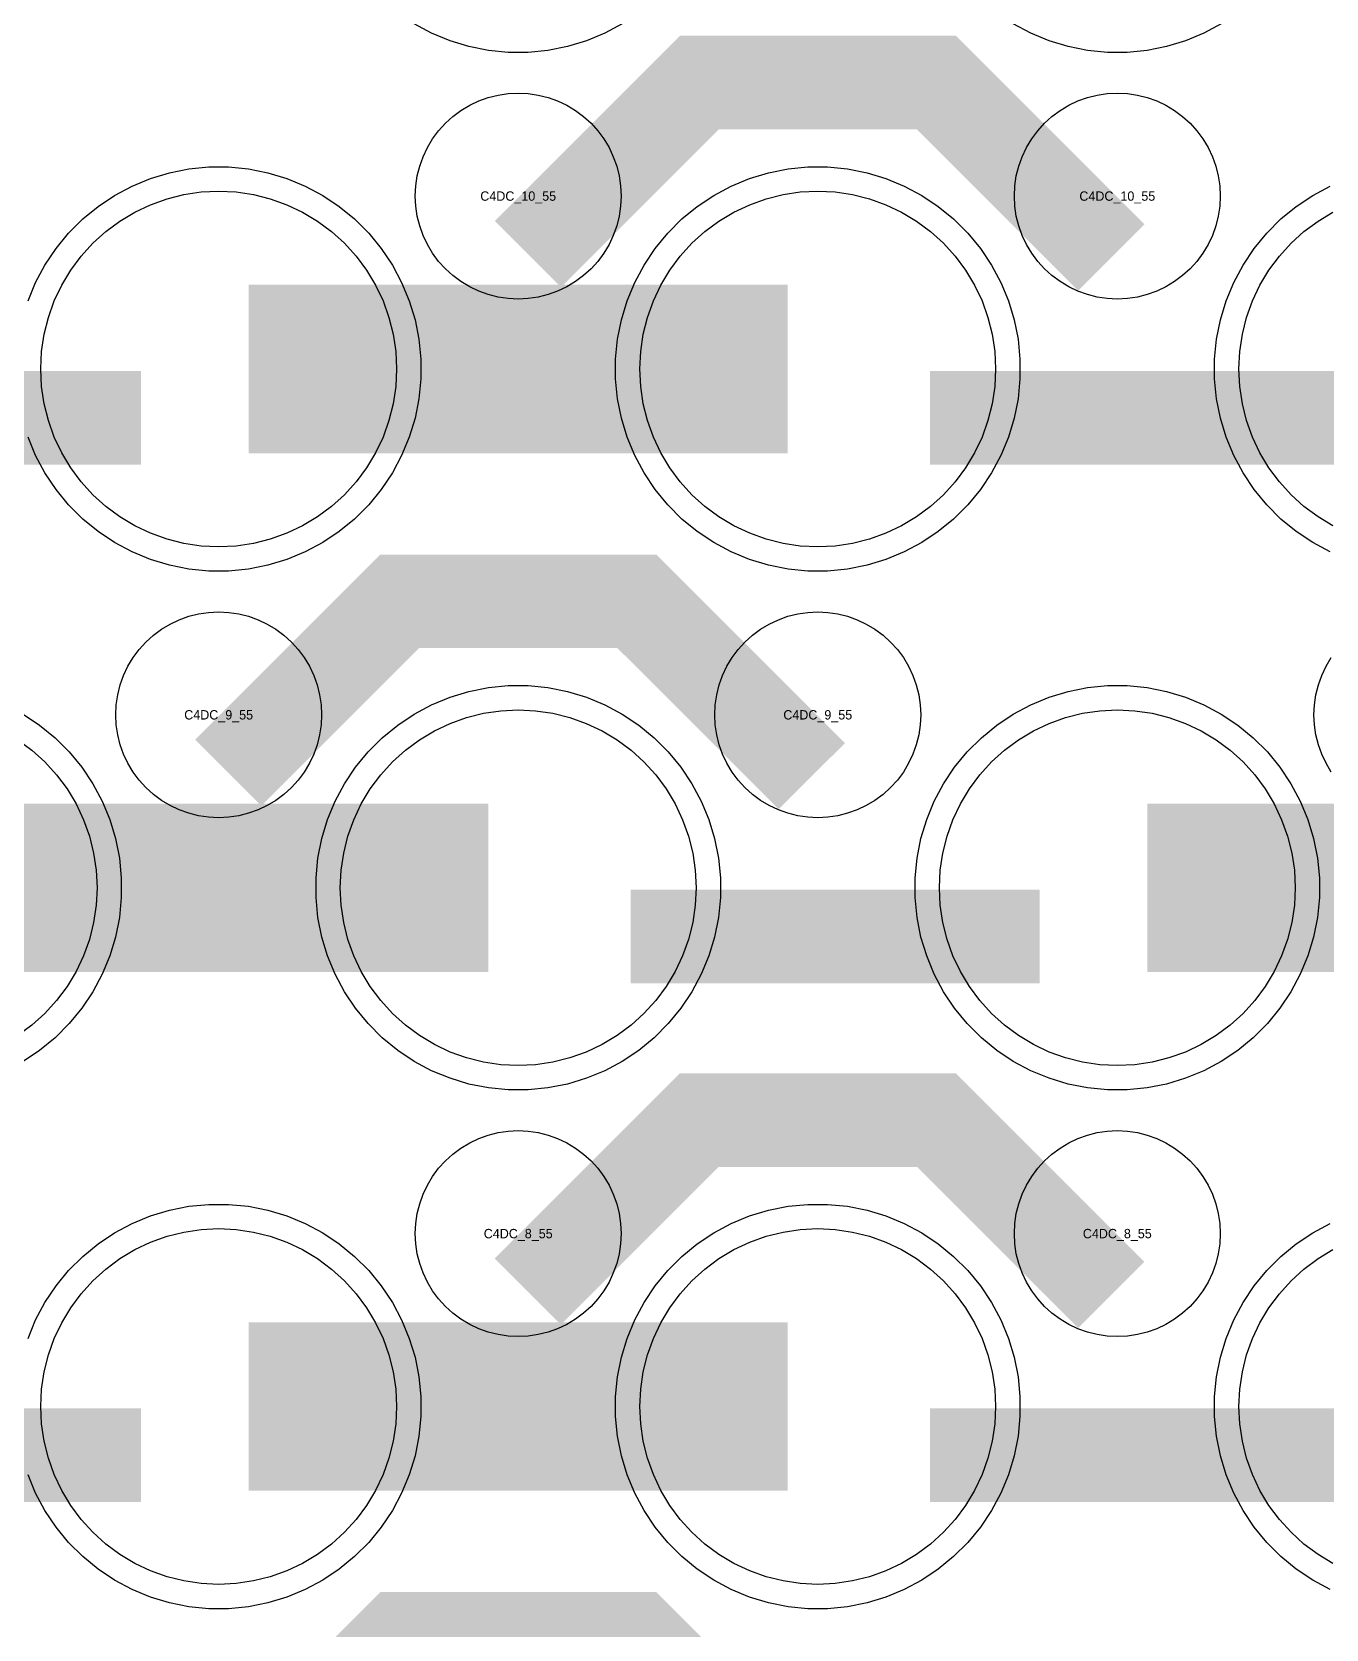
# Model space of a CAD drawing. Extents: x -11880 to 11880, y -14992 to 14992.
# Drawn here: x 5550.1 to 5895.8, y -13790.5 to -13363.9 of the extents above; entities that cross this region are included whole.
import ezdxf
from ezdxf.enums import TextEntityAlignment as Align

# ---------------------------------------------------------------- set-up
doc = ezdxf.new("R2010")
doc.units = 0
doc.header["$MEASUREMENT"] = 0
for name, color, linetype in [('GDS_775_DT_237', 138, 'CONTINUOUS'), ('RDL1_FS', 34, 'CONTINUOUS'), ('RDL_BS', 160, 'CONTINUOUS')]:
    doc.layers.add(name, color=color, linetype=linetype)

msp = doc.modelspace()

# ---------------------------------------------------------------- linework, layer by layer
at = {"layer": 'RDL1_FS'}
for points in [[(5600, -13501.434), (5595.343, -13501.205), (5590.732, -13500.521), (5586.209, -13499.389), (5581.819, -13497.817), (5577.605, -13495.825), (5573.605, -13493.427), (5569.86, -13490.649), (5566.406, -13487.519), (5563.276, -13484.065), (5560.498, -13480.32), (5558.1, -13476.32), (5556.108, -13472.106), (5554.536, -13467.716), (5553.404, -13463.193), (5552.72, -13458.582), (5552.491, -13453.925), (5552.72, -13449.268), (5553.404, -13444.657), (5554.536, -13440.134), (5556.108, -13435.744), (5558.1, -13431.53), (5560.498, -13427.53), (5563.276, -13423.785), (5566.406, -13420.331), (5569.86, -13417.201), (5573.605, -13414.423), (5577.605, -13412.025), (5581.819, -13410.033), (5586.209, -13408.461), (5590.732, -13407.329), (5595.343, -13406.645), (5600, -13406.416), (5604.657, -13406.645), (5609.268, -13407.329), (5613.791, -13408.461), (5618.181, -13410.033), (5622.395, -13412.025), (5626.395, -13414.423), (5630.14, -13417.201), (5633.594, -13420.331), (5636.724, -13423.785), (5639.502, -13427.53), (5641.9, -13431.53), (5643.892, -13435.744), (5645.464, -13440.134), (5646.596, -13444.657), (5647.28, -13449.268), (5647.509, -13453.925), (5647.28, -13458.582), (5646.596, -13463.193), (5645.464, -13467.716), (5643.892, -13472.106), (5641.9, -13476.32), (5639.502, -13480.32), (5636.724, -13484.065), (5633.594, -13487.519), (5630.14, -13490.649), (5626.395, -13493.427), (5622.395, -13495.825), (5618.181, -13497.817), (5613.791, -13499.389), (5609.268, -13500.521), (5604.657, -13501.205)], [(5760, -13501.434), (5755.343, -13501.205), (5750.732, -13500.521), (5746.209, -13499.389), (5741.819, -13497.817), (5737.605, -13495.825), (5733.605, -13493.427), (5729.86, -13490.649), (5726.406, -13487.519), (5723.276, -13484.065), (5720.498, -13480.32), (5718.1, -13476.32), (5716.108, -13472.106), (5714.536, -13467.716), (5713.404, -13463.193), (5712.72, -13458.582), (5712.491, -13453.925), (5712.72, -13449.268), (5713.404, -13444.657), (5714.536, -13440.134), (5716.108, -13435.744), (5718.1, -13431.53), (5720.498, -13427.53), (5723.276, -13423.785), (5726.406, -13420.331), (5729.86, -13417.201), (5733.605, -13414.423), (5737.605, -13412.025), (5741.819, -13410.033), (5746.209, -13408.461), (5750.732, -13407.329), (5755.343, -13406.645), (5760, -13406.416), (5764.657, -13406.645), (5769.268, -13407.329), (5773.791, -13408.461), (5778.181, -13410.033), (5782.395, -13412.025), (5786.395, -13414.423), (5790.14, -13417.201), (5793.594, -13420.331), (5796.724, -13423.785), (5799.502, -13427.53), (5801.9, -13431.53), (5803.892, -13435.744), (5805.464, -13440.134), (5806.596, -13444.657), (5807.28, -13449.268), (5807.509, -13453.925), (5807.28, -13458.582), (5806.596, -13463.193), (5805.464, -13467.716), (5803.892, -13472.106), (5801.9, -13476.32), (5799.502, -13480.32), (5796.724, -13484.065), (5793.594, -13487.519), (5790.14, -13490.649), (5786.395, -13493.427), (5782.395, -13495.825), (5778.181, -13497.817), (5773.791, -13499.389), (5769.268, -13500.521), (5764.657, -13501.205)]]:
    msp.add_lwpolyline(points, close=True, dxfattribs=at)
msp.add_lwpolyline([(5897.605, -13495.825), (5893.605, -13493.427), (5889.86, -13490.649), (5886.406, -13487.519), (5883.276, -13484.065), (5880.498, -13480.32), (5878.1, -13476.32), (5876.108, -13472.106), (5874.536, -13467.716), (5873.404, -13463.193), (5872.72, -13458.582), (5872.491, -13453.925), (5872.72, -13449.268), (5873.404, -13444.657), (5874.536, -13440.134), (5876.108, -13435.744), (5878.1, -13431.53), (5880.498, -13427.53), (5883.276, -13423.785), (5886.406, -13420.331), (5889.86, -13417.201), (5893.605, -13414.423), (5897.605, -13412.025)], dxfattribs=at)
for points in [[(5608.002, -13453.925, 45, 45, 0), (5680.002, -13453.925, 45, 45, 0)], [(5680.002, -13453.925, 45, 45, 0), (5752.002, -13453.925, 45, 45, 0)]]:
    msp.add_lwpolyline(points, format="xyseb", dxfattribs=at)
at = {"layer": 'RDL1_FS', "color": 241, "true_color": 0xf7abae}
for points in [[(5680, -13639.994), (5675.343, -13639.765), (5670.732, -13639.081), (5666.209, -13637.949), (5661.819, -13636.377), (5657.605, -13634.385), (5653.605, -13631.987), (5649.86, -13629.209), (5646.406, -13626.079), (5643.276, -13622.625), (5640.498, -13618.88), (5638.1, -13614.88), (5636.108, -13610.666), (5634.536, -13606.276), (5633.404, -13601.753), (5632.72, -13597.142), (5632.491, -13592.485), (5632.72, -13587.828), (5633.404, -13583.217), (5634.536, -13578.694), (5636.108, -13574.304), (5638.1, -13570.09), (5640.498, -13566.09), (5643.276, -13562.345), (5646.406, -13558.891), (5649.86, -13555.761), (5653.605, -13552.983), (5657.605, -13550.585), (5661.819, -13548.593), (5666.209, -13547.021), (5670.732, -13545.889), (5675.343, -13545.205), (5680, -13544.976), (5684.657, -13545.205), (5689.268, -13545.889), (5693.791, -13547.021), (5698.181, -13548.593), (5702.395, -13550.585), (5706.395, -13552.983), (5710.14, -13555.761), (5713.594, -13558.891), (5716.724, -13562.345), (5719.502, -13566.09), (5721.9, -13570.09), (5723.892, -13574.304), (5725.464, -13578.694), (5726.596, -13583.217), (5727.28, -13587.828), (5727.509, -13592.485), (5727.28, -13597.142), (5726.596, -13601.753), (5725.464, -13606.276), (5723.892, -13610.666), (5721.9, -13614.88), (5719.502, -13618.88), (5716.724, -13622.625), (5713.594, -13626.079), (5710.14, -13629.209), (5706.395, -13631.987), (5702.395, -13634.385), (5698.181, -13636.377), (5693.791, -13637.949), (5689.268, -13639.081), (5684.657, -13639.765)], [(5840, -13639.994), (5835.343, -13639.765), (5830.732, -13639.081), (5826.209, -13637.949), (5821.819, -13636.377), (5817.605, -13634.385), (5813.605, -13631.987), (5809.86, -13629.209), (5806.406, -13626.079), (5803.276, -13622.625), (5800.498, -13618.88), (5798.1, -13614.88), (5796.108, -13610.666), (5794.536, -13606.276), (5793.404, -13601.753), (5792.72, -13597.142), (5792.491, -13592.485), (5792.72, -13587.828), (5793.404, -13583.217), (5794.536, -13578.694), (5796.108, -13574.304), (5798.1, -13570.09), (5800.498, -13566.09), (5803.276, -13562.345), (5806.406, -13558.891), (5809.86, -13555.761), (5813.605, -13552.983), (5817.605, -13550.585), (5821.819, -13548.593), (5826.209, -13547.021), (5830.732, -13545.889), (5835.343, -13545.205), (5840, -13544.976), (5844.657, -13545.205), (5849.268, -13545.889), (5853.791, -13547.021), (5858.181, -13548.593), (5862.395, -13550.585), (5866.395, -13552.983), (5870.14, -13555.761), (5873.594, -13558.891), (5876.724, -13562.345), (5879.502, -13566.09), (5881.9, -13570.09), (5883.892, -13574.304), (5885.464, -13578.694), (5886.596, -13583.217), (5887.28, -13587.828), (5887.509, -13592.485), (5887.28, -13597.142), (5886.596, -13601.753), (5885.464, -13606.276), (5883.892, -13610.666), (5881.9, -13614.88), (5879.502, -13618.88), (5876.724, -13622.625), (5873.594, -13626.079), (5870.14, -13629.209), (5866.395, -13631.987), (5862.395, -13634.385), (5858.181, -13636.377), (5853.791, -13637.949), (5849.268, -13639.081), (5844.657, -13639.765)], [(5600, -13778.559), (5595.343, -13778.33), (5590.732, -13777.646), (5586.209, -13776.514), (5581.819, -13774.942), (5577.605, -13772.95), (5573.605, -13770.552), (5569.86, -13767.774), (5566.406, -13764.644), (5563.276, -13761.19), (5560.498, -13757.445), (5558.1, -13753.445), (5556.108, -13749.231), (5554.536, -13744.841), (5553.404, -13740.318), (5552.72, -13735.707), (5552.491, -13731.05), (5552.72, -13726.393), (5553.404, -13721.782), (5554.536, -13717.259), (5556.108, -13712.869), (5558.1, -13708.655), (5560.498, -13704.655), (5563.276, -13700.91), (5566.406, -13697.456), (5569.86, -13694.326), (5573.605, -13691.548), (5577.605, -13689.15), (5581.819, -13687.158), (5586.209, -13685.586), (5590.732, -13684.454), (5595.343, -13683.77), (5600, -13683.541), (5604.657, -13683.77), (5609.268, -13684.454), (5613.791, -13685.586), (5618.181, -13687.158), (5622.395, -13689.15), (5626.395, -13691.548), (5630.14, -13694.326), (5633.594, -13697.456), (5636.724, -13700.91), (5639.502, -13704.655), (5641.9, -13708.655), (5643.892, -13712.869), (5645.464, -13717.259), (5646.596, -13721.782), (5647.28, -13726.393), (5647.509, -13731.05), (5647.28, -13735.707), (5646.596, -13740.318), (5645.464, -13744.841), (5643.892, -13749.231), (5641.9, -13753.445), (5639.502, -13757.445), (5636.724, -13761.19), (5633.594, -13764.644), (5630.14, -13767.774), (5626.395, -13770.552), (5622.395, -13772.95), (5618.181, -13774.942), (5613.791, -13776.514), (5609.268, -13777.646), (5604.657, -13778.33)], [(5760, -13778.559), (5755.343, -13778.33), (5750.732, -13777.646), (5746.209, -13776.514), (5741.819, -13774.942), (5737.605, -13772.95), (5733.605, -13770.552), (5729.86, -13767.774), (5726.406, -13764.644), (5723.276, -13761.19), (5720.498, -13757.445), (5718.1, -13753.445), (5716.108, -13749.231), (5714.536, -13744.841), (5713.404, -13740.318), (5712.72, -13735.707), (5712.491, -13731.05), (5712.72, -13726.393), (5713.404, -13721.782), (5714.536, -13717.259), (5716.108, -13712.869), (5718.1, -13708.655), (5720.498, -13704.655), (5723.276, -13700.91), (5726.406, -13697.456), (5729.86, -13694.326), (5733.605, -13691.548), (5737.605, -13689.15), (5741.819, -13687.158), (5746.209, -13685.586), (5750.732, -13684.454), (5755.343, -13683.77), (5760, -13683.541), (5764.657, -13683.77), (5769.268, -13684.454), (5773.791, -13685.586), (5778.181, -13687.158), (5782.395, -13689.15), (5786.395, -13691.548), (5790.14, -13694.326), (5793.594, -13697.456), (5796.724, -13700.91), (5799.502, -13704.655), (5801.9, -13708.655), (5803.892, -13712.869), (5805.464, -13717.259), (5806.596, -13721.782), (5807.28, -13726.393), (5807.509, -13731.05), (5807.28, -13735.707), (5806.596, -13740.318), (5805.464, -13744.841), (5803.892, -13749.231), (5801.9, -13753.445), (5799.502, -13757.445), (5796.724, -13761.19), (5793.594, -13764.644), (5790.14, -13767.774), (5786.395, -13770.552), (5782.395, -13772.95), (5778.181, -13774.942), (5773.791, -13776.514), (5769.268, -13777.646), (5764.657, -13778.33)]]:
    msp.add_lwpolyline(points, close=True, dxfattribs=at)
for points in [[(5546.395, -13552.983), (5550.14, -13555.761), (5553.594, -13558.891), (5556.724, -13562.345), (5559.502, -13566.09), (5561.9, -13570.09), (5563.892, -13574.304), (5565.464, -13578.694), (5566.596, -13583.217), (5567.28, -13587.828), (5567.509, -13592.485), (5567.28, -13597.142), (5566.596, -13601.753), (5565.464, -13606.276), (5563.892, -13610.666), (5561.9, -13614.88), (5559.502, -13618.88), (5556.724, -13622.625), (5553.594, -13626.079), (5550.14, -13629.209), (5546.395, -13631.987)], [(5897.605, -13772.95), (5893.605, -13770.552), (5889.86, -13767.774), (5886.406, -13764.644), (5883.276, -13761.19), (5880.498, -13757.445), (5878.1, -13753.445), (5876.108, -13749.231), (5874.536, -13744.841), (5873.404, -13740.318), (5872.72, -13735.707), (5872.491, -13731.05), (5872.72, -13726.393), (5873.404, -13721.782), (5874.536, -13717.259), (5876.108, -13712.869), (5878.1, -13708.655), (5880.498, -13704.655), (5883.276, -13700.91), (5886.406, -13697.456), (5889.86, -13694.326), (5893.605, -13691.548), (5897.605, -13689.15)]]:
    msp.add_lwpolyline(points, dxfattribs=at)
for points in [[(5528.002, -13592.485, 45, 45, 0), (5600.002, -13592.485, 45, 45, 0)], [(5600.002, -13592.485, 45, 45, 0), (5672.002, -13592.485, 45, 45, 0)], [(5848.002, -13592.485, 45, 45, 0), (5920.002, -13592.485, 45, 45, 0)], [(5608.002, -13731.05, 45, 45, 0), (5680.002, -13731.05, 45, 45, 0)], [(5680.002, -13731.05, 45, 45, 0), (5752.002, -13731.05, 45, 45, 0)]]:
    msp.add_lwpolyline(points, format="xyseb", dxfattribs=at)
at = {"layer": 'RDL_BS'}
for points in [[(5707.777, -13361.743), (5703.115, -13364.235), (5698.205, -13366.266), (5693.165, -13367.797), (5687.938, -13368.843), (5682.644, -13369.36), (5677.356, -13369.36), (5672.062, -13368.843), (5666.835, -13367.797), (5661.795, -13366.266), (5656.885, -13364.235), (5652.223, -13361.743)], [(5867.777, -13361.743), (5863.115, -13364.235), (5858.205, -13366.266), (5853.165, -13367.797), (5847.938, -13368.843), (5842.644, -13369.36), (5837.356, -13369.36), (5832.062, -13368.843), (5826.835, -13367.797), (5821.795, -13366.266), (5816.885, -13364.235), (5812.223, -13361.743)], [(5549.094, -13435.72), (5551.125, -13430.81), (5553.617, -13426.148), (5556.564, -13421.734), (5559.926, -13417.633), (5563.708, -13413.851), (5567.809, -13410.489), (5572.223, -13407.542), (5576.885, -13405.05), (5581.795, -13403.019), (5586.835, -13401.488), (5592.062, -13400.442), (5597.356, -13399.925), (5602.644, -13399.925), (5607.938, -13400.442), (5613.165, -13401.488), (5618.205, -13403.019), (5623.115, -13405.05), (5627.777, -13407.542), (5632.191, -13410.489), (5636.292, -13413.851), (5640.074, -13417.633), (5643.436, -13421.734), (5646.383, -13426.148), (5648.875, -13430.81), (5650.906, -13435.72), (5652.437, -13440.76), (5653.483, -13445.987), (5654, -13451.281), (5654, -13456.569), (5653.483, -13461.863), (5652.437, -13467.09), (5650.906, -13472.13), (5648.875, -13477.04), (5646.383, -13481.702), (5643.436, -13486.116), (5640.074, -13490.217), (5636.292, -13493.999), (5632.191, -13497.361), (5627.777, -13500.308), (5623.115, -13502.8), (5618.205, -13504.831), (5613.165, -13506.362), (5607.938, -13507.408), (5602.644, -13507.925), (5597.356, -13507.925), (5592.062, -13507.408), (5586.835, -13506.362), (5581.795, -13504.831), (5576.885, -13502.8), (5572.223, -13500.308), (5567.809, -13497.361), (5563.708, -13493.999), (5559.926, -13490.217), (5556.564, -13486.116), (5553.617, -13481.702), (5551.125, -13477.04), (5549.094, -13472.13)], [(5896.885, -13502.8), (5892.223, -13500.308), (5887.809, -13497.361), (5883.708, -13493.999), (5879.926, -13490.217), (5876.564, -13486.116), (5873.617, -13481.702), (5871.125, -13477.04), (5869.094, -13472.13), (5867.563, -13467.09), (5866.517, -13461.863), (5866, -13456.569), (5866, -13451.281), (5866.517, -13445.987), (5867.563, -13440.76), (5869.094, -13435.72), (5871.125, -13430.81), (5873.617, -13426.148), (5876.564, -13421.734), (5879.926, -13417.633), (5883.708, -13413.851), (5887.809, -13410.489), (5892.223, -13407.542), (5896.885, -13405.05)], [(5897.143, -13561.577), (5895.75, -13559.253), (5894.598, -13556.816), (5893.691, -13554.281), (5893.034, -13551.662), (5892.638, -13548.99), (5892.506, -13546.297), (5892.638, -13543.604), (5893.034, -13540.932), (5893.691, -13538.313), (5894.598, -13535.778), (5895.75, -13533.341), (5897.143, -13531.017)]]:
    msp.add_lwpolyline(points, dxfattribs=at)
for points in [[(5682.562, -13423.239, 25, 25, 0), (5728.377, -13377.424, 25, 25, 0), (5761.93, -13377.424, 25, 25, 0)], [(5838.401, -13424.138, 25, 25, 0), (5791.687, -13377.424, 25, 25, 0), (5761.929, -13377.424, 25, 25, 0)], [(5470.016, -13466.938, 25, 25, 0), (5579.281, -13466.938, 25, 25, 0)], [(5790.016, -13466.938, 25, 25, 0), (5899.281, -13466.938, 25, 25, 0)], [(5602.562, -13561.799, 25, 25, 0), (5648.377, -13515.984, 25, 25, 0), (5681.93, -13515.984, 25, 25, 0)], [(5758.401, -13562.698, 25, 25, 0), (5711.687, -13515.984, 25, 25, 0), (5681.929, -13515.984, 25, 25, 0)], [(5682.562, -13700.364, 25, 25, 0), (5728.377, -13654.549, 25, 25, 0), (5761.93, -13654.549, 25, 25, 0)], [(5838.401, -13701.263, 25, 25, 0), (5791.687, -13654.549, 25, 25, 0), (5761.929, -13654.549, 25, 25, 0)], [(5602.562, -13838.929, 25, 25, 0), (5648.377, -13793.114, 25, 25, 0), (5681.93, -13793.114, 25, 25, 0)], [(5758.401, -13839.828, 25, 25, 0), (5711.687, -13793.114, 25, 25, 0), (5681.929, -13793.114, 25, 25, 0)]]:
    msp.add_lwpolyline(points, format="xyseb", dxfattribs=at)
for points in [[(5680, -13435.231), (5677.307, -13435.099), (5674.635, -13434.703), (5672.016, -13434.046), (5669.481, -13433.139), (5667.044, -13431.987), (5664.72, -13430.594), (5662.557, -13428.991), (5660.558, -13427.179), (5658.746, -13425.18), (5657.143, -13423.017), (5655.75, -13420.693), (5654.598, -13418.256), (5653.691, -13415.721), (5653.034, -13413.102), (5652.638, -13410.43), (5652.506, -13407.737), (5652.638, -13405.044), (5653.034, -13402.372), (5653.691, -13399.753), (5654.598, -13397.218), (5655.75, -13394.781), (5657.143, -13392.457), (5658.746, -13390.294), (5660.558, -13388.295), (5662.557, -13386.483), (5664.72, -13384.88), (5667.044, -13383.487), (5669.481, -13382.335), (5672.016, -13381.428), (5674.635, -13380.771), (5677.307, -13380.375), (5680, -13380.243), (5682.693, -13380.375), (5685.365, -13380.771), (5687.984, -13381.428), (5690.519, -13382.335), (5692.956, -13383.487), (5695.28, -13384.88), (5697.443, -13386.483), (5699.442, -13388.295), (5701.254, -13390.294), (5702.857, -13392.457), (5704.25, -13394.781), (5705.402, -13397.218), (5706.309, -13399.753), (5706.966, -13402.372), (5707.362, -13405.044), (5707.494, -13407.737), (5707.362, -13410.43), (5706.966, -13413.102), (5706.309, -13415.721), (5705.402, -13418.256), (5704.25, -13420.693), (5702.857, -13423.017), (5701.254, -13425.18), (5699.442, -13427.179), (5697.443, -13428.991), (5695.28, -13430.594), (5692.956, -13431.987), (5690.519, -13433.139), (5687.984, -13434.046), (5685.365, -13434.703), (5682.693, -13435.099)], [(5840, -13435.231), (5837.307, -13435.099), (5834.635, -13434.703), (5832.016, -13434.046), (5829.481, -13433.139), (5827.044, -13431.987), (5824.72, -13430.594), (5822.557, -13428.991), (5820.558, -13427.179), (5818.746, -13425.18), (5817.143, -13423.017), (5815.75, -13420.693), (5814.598, -13418.256), (5813.691, -13415.721), (5813.034, -13413.102), (5812.638, -13410.43), (5812.506, -13407.737), (5812.638, -13405.044), (5813.034, -13402.372), (5813.691, -13399.753), (5814.598, -13397.218), (5815.75, -13394.781), (5817.143, -13392.457), (5818.746, -13390.294), (5820.558, -13388.295), (5822.557, -13386.483), (5824.72, -13384.88), (5827.044, -13383.487), (5829.481, -13382.335), (5832.016, -13381.428), (5834.635, -13380.771), (5837.307, -13380.375), (5840, -13380.243), (5842.693, -13380.375), (5845.365, -13380.771), (5847.984, -13381.428), (5850.519, -13382.335), (5852.956, -13383.487), (5855.28, -13384.88), (5857.443, -13386.483), (5859.442, -13388.295), (5861.254, -13390.294), (5862.857, -13392.457), (5864.25, -13394.781), (5865.402, -13397.218), (5866.309, -13399.753), (5866.966, -13402.372), (5867.362, -13405.044), (5867.494, -13407.737), (5867.362, -13410.43), (5866.966, -13413.102), (5866.309, -13415.721), (5865.402, -13418.256), (5864.25, -13420.693), (5862.857, -13423.017), (5861.254, -13425.18), (5859.442, -13427.179), (5857.443, -13428.991), (5855.28, -13430.594), (5852.956, -13431.987), (5850.519, -13433.139), (5847.984, -13434.046), (5845.365, -13434.703), (5842.693, -13435.099)], [(5757.356, -13507.925), (5752.062, -13507.408), (5746.835, -13506.362), (5741.795, -13504.831), (5736.885, -13502.8), (5732.223, -13500.308), (5727.809, -13497.361), (5723.708, -13493.999), (5719.926, -13490.217), (5716.564, -13486.116), (5713.617, -13481.702), (5711.125, -13477.04), (5709.094, -13472.13), (5707.563, -13467.09), (5706.517, -13461.863), (5706, -13456.569), (5706, -13451.281), (5706.517, -13445.987), (5707.563, -13440.76), (5709.094, -13435.72), (5711.125, -13430.81), (5713.617, -13426.148), (5716.564, -13421.734), (5719.926, -13417.633), (5723.708, -13413.851), (5727.809, -13410.489), (5732.223, -13407.542), (5736.885, -13405.05), (5741.795, -13403.019), (5746.835, -13401.488), (5752.062, -13400.442), (5757.356, -13399.925), (5762.644, -13399.925), (5767.938, -13400.442), (5773.165, -13401.488), (5778.205, -13403.019), (5783.115, -13405.05), (5787.777, -13407.542), (5792.191, -13410.489), (5796.292, -13413.851), (5800.074, -13417.633), (5803.436, -13421.734), (5806.383, -13426.148), (5808.875, -13430.81), (5810.906, -13435.72), (5812.437, -13440.76), (5813.483, -13445.987), (5814, -13451.281), (5814, -13456.569), (5813.483, -13461.863), (5812.437, -13467.09), (5810.906, -13472.13), (5808.875, -13477.04), (5806.383, -13481.702), (5803.436, -13486.116), (5800.074, -13490.217), (5796.292, -13493.999), (5792.191, -13497.361), (5787.777, -13500.308), (5783.115, -13502.8), (5778.205, -13504.831), (5773.165, -13506.362), (5767.938, -13507.408), (5762.644, -13507.925)], [(5600, -13573.791), (5597.307, -13573.659), (5594.635, -13573.263), (5592.016, -13572.606), (5589.481, -13571.699), (5587.044, -13570.547), (5584.72, -13569.154), (5582.557, -13567.551), (5580.558, -13565.739), (5578.746, -13563.74), (5577.143, -13561.577), (5575.75, -13559.253), (5574.598, -13556.816), (5573.691, -13554.281), (5573.034, -13551.662), (5572.638, -13548.99), (5572.506, -13546.297), (5572.638, -13543.604), (5573.034, -13540.932), (5573.691, -13538.313), (5574.598, -13535.778), (5575.75, -13533.341), (5577.143, -13531.017), (5578.746, -13528.854), (5580.558, -13526.855), (5582.557, -13525.043), (5584.72, -13523.44), (5587.044, -13522.047), (5589.481, -13520.895), (5592.016, -13519.988), (5594.635, -13519.331), (5597.307, -13518.935), (5600, -13518.803), (5602.693, -13518.935), (5605.365, -13519.331), (5607.984, -13519.988), (5610.519, -13520.895), (5612.956, -13522.047), (5615.28, -13523.44), (5617.443, -13525.043), (5619.442, -13526.855), (5621.254, -13528.854), (5622.857, -13531.017), (5624.25, -13533.341), (5625.402, -13535.778), (5626.309, -13538.313), (5626.966, -13540.932), (5627.362, -13543.604), (5627.494, -13546.297), (5627.362, -13548.99), (5626.966, -13551.662), (5626.309, -13554.281), (5625.402, -13556.816), (5624.25, -13559.253), (5622.857, -13561.577), (5621.254, -13563.74), (5619.442, -13565.739), (5617.443, -13567.551), (5615.28, -13569.154), (5612.956, -13570.547), (5610.519, -13571.699), (5607.984, -13572.606), (5605.365, -13573.263), (5602.693, -13573.659)], [(5760, -13573.791), (5757.307, -13573.659), (5754.635, -13573.263), (5752.016, -13572.606), (5749.481, -13571.699), (5747.044, -13570.547), (5744.72, -13569.154), (5742.557, -13567.551), (5740.558, -13565.739), (5738.746, -13563.74), (5737.143, -13561.577), (5735.75, -13559.253), (5734.598, -13556.816), (5733.691, -13554.281), (5733.034, -13551.662), (5732.638, -13548.99), (5732.506, -13546.297), (5732.638, -13543.604), (5733.034, -13540.932), (5733.691, -13538.313), (5734.598, -13535.778), (5735.75, -13533.341), (5737.143, -13531.017), (5738.746, -13528.854), (5740.558, -13526.855), (5742.557, -13525.043), (5744.72, -13523.44), (5747.044, -13522.047), (5749.481, -13520.895), (5752.016, -13519.988), (5754.635, -13519.331), (5757.307, -13518.935), (5760, -13518.803), (5762.693, -13518.935), (5765.365, -13519.331), (5767.984, -13519.988), (5770.519, -13520.895), (5772.956, -13522.047), (5775.28, -13523.44), (5777.443, -13525.043), (5779.442, -13526.855), (5781.254, -13528.854), (5782.857, -13531.017), (5784.25, -13533.341), (5785.402, -13535.778), (5786.309, -13538.313), (5786.966, -13540.932), (5787.362, -13543.604), (5787.494, -13546.297), (5787.362, -13548.99), (5786.966, -13551.662), (5786.309, -13554.281), (5785.402, -13556.816), (5784.25, -13559.253), (5782.857, -13561.577), (5781.254, -13563.74), (5779.442, -13565.739), (5777.443, -13567.551), (5775.28, -13569.154), (5772.956, -13570.547), (5770.519, -13571.699), (5767.984, -13572.606), (5765.365, -13573.263), (5762.693, -13573.659)], [(5680, -13712.356), (5677.307, -13712.224), (5674.635, -13711.828), (5672.016, -13711.171), (5669.481, -13710.264), (5667.044, -13709.112), (5664.72, -13707.719), (5662.557, -13706.116), (5660.558, -13704.304), (5658.746, -13702.305), (5657.143, -13700.142), (5655.75, -13697.818), (5654.598, -13695.381), (5653.691, -13692.846), (5653.034, -13690.227), (5652.638, -13687.555), (5652.506, -13684.862), (5652.638, -13682.169), (5653.034, -13679.497), (5653.691, -13676.878), (5654.598, -13674.343), (5655.75, -13671.906), (5657.143, -13669.582), (5658.746, -13667.419), (5660.558, -13665.42), (5662.557, -13663.608), (5664.72, -13662.005), (5667.044, -13660.612), (5669.481, -13659.46), (5672.016, -13658.553), (5674.635, -13657.896), (5677.307, -13657.5), (5680, -13657.368), (5682.693, -13657.5), (5685.365, -13657.896), (5687.984, -13658.553), (5690.519, -13659.46), (5692.956, -13660.612), (5695.28, -13662.005), (5697.443, -13663.608), (5699.442, -13665.42), (5701.254, -13667.419), (5702.857, -13669.582), (5704.25, -13671.906), (5705.402, -13674.343), (5706.309, -13676.878), (5706.966, -13679.497), (5707.362, -13682.169), (5707.494, -13684.862), (5707.362, -13687.555), (5706.966, -13690.227), (5706.309, -13692.846), (5705.402, -13695.381), (5704.25, -13697.818), (5702.857, -13700.142), (5701.254, -13702.305), (5699.442, -13704.304), (5697.443, -13706.116), (5695.28, -13707.719), (5692.956, -13709.112), (5690.519, -13710.264), (5687.984, -13711.171), (5685.365, -13711.828), (5682.693, -13712.224)], [(5840, -13712.356), (5837.307, -13712.224), (5834.635, -13711.828), (5832.016, -13711.171), (5829.481, -13710.264), (5827.044, -13709.112), (5824.72, -13707.719), (5822.557, -13706.116), (5820.558, -13704.304), (5818.746, -13702.305), (5817.143, -13700.142), (5815.75, -13697.818), (5814.598, -13695.381), (5813.691, -13692.846), (5813.034, -13690.227), (5812.638, -13687.555), (5812.506, -13684.862), (5812.638, -13682.169), (5813.034, -13679.497), (5813.691, -13676.878), (5814.598, -13674.343), (5815.75, -13671.906), (5817.143, -13669.582), (5818.746, -13667.419), (5820.558, -13665.42), (5822.557, -13663.608), (5824.72, -13662.005), (5827.044, -13660.612), (5829.481, -13659.46), (5832.016, -13658.553), (5834.635, -13657.896), (5837.307, -13657.5), (5840, -13657.368), (5842.693, -13657.5), (5845.365, -13657.896), (5847.984, -13658.553), (5850.519, -13659.46), (5852.956, -13660.612), (5855.28, -13662.005), (5857.443, -13663.608), (5859.442, -13665.42), (5861.254, -13667.419), (5862.857, -13669.582), (5864.25, -13671.906), (5865.402, -13674.343), (5866.309, -13676.878), (5866.966, -13679.497), (5867.362, -13682.169), (5867.494, -13684.862), (5867.362, -13687.555), (5866.966, -13690.227), (5866.309, -13692.846), (5865.402, -13695.381), (5864.25, -13697.818), (5862.857, -13700.142), (5861.254, -13702.305), (5859.442, -13704.304), (5857.443, -13706.116), (5855.28, -13707.719), (5852.956, -13709.112), (5850.519, -13710.264), (5847.984, -13711.171), (5845.365, -13711.828), (5842.693, -13712.224)]]:
    msp.add_lwpolyline(points, close=True, dxfattribs=at)
at = {"layer": 'RDL_BS', "color": 241, "true_color": 0xf7abae}
for points in [[(5677.356, -13646.485), (5672.062, -13645.968), (5666.835, -13644.922), (5661.795, -13643.391), (5656.885, -13641.36), (5652.223, -13638.868), (5647.809, -13635.921), (5643.708, -13632.559), (5639.926, -13628.777), (5636.564, -13624.676), (5633.617, -13620.262), (5631.125, -13615.6), (5629.094, -13610.69), (5627.563, -13605.65), (5626.517, -13600.423), (5626, -13595.129), (5626, -13589.841), (5626.517, -13584.547), (5627.563, -13579.32), (5629.094, -13574.28), (5631.125, -13569.37), (5633.617, -13564.708), (5636.564, -13560.294), (5639.926, -13556.193), (5643.708, -13552.411), (5647.809, -13549.049), (5652.223, -13546.102), (5656.885, -13543.61), (5661.795, -13541.579), (5666.835, -13540.048), (5672.062, -13539.002), (5677.356, -13538.485), (5682.644, -13538.485), (5687.938, -13539.002), (5693.165, -13540.048), (5698.205, -13541.579), (5703.115, -13543.61), (5707.777, -13546.102), (5712.191, -13549.049), (5716.292, -13552.411), (5720.074, -13556.193), (5723.436, -13560.294), (5726.383, -13564.708), (5728.875, -13569.37), (5730.906, -13574.28), (5732.437, -13579.32), (5733.483, -13584.547), (5734, -13589.841), (5734, -13595.129), (5733.483, -13600.423), (5732.437, -13605.65), (5730.906, -13610.69), (5728.875, -13615.6), (5726.383, -13620.262), (5723.436, -13624.676), (5720.074, -13628.777), (5716.292, -13632.559), (5712.191, -13635.921), (5707.777, -13638.868), (5703.115, -13641.36), (5698.205, -13643.391), (5693.165, -13644.922), (5687.938, -13645.968), (5682.644, -13646.485)], [(5837.356, -13646.485), (5832.062, -13645.968), (5826.835, -13644.922), (5821.795, -13643.391), (5816.885, -13641.36), (5812.223, -13638.868), (5807.809, -13635.921), (5803.708, -13632.559), (5799.926, -13628.777), (5796.564, -13624.676), (5793.617, -13620.262), (5791.125, -13615.6), (5789.094, -13610.69), (5787.563, -13605.65), (5786.517, -13600.423), (5786, -13595.129), (5786, -13589.841), (5786.517, -13584.547), (5787.563, -13579.32), (5789.094, -13574.28), (5791.125, -13569.37), (5793.617, -13564.708), (5796.564, -13560.294), (5799.926, -13556.193), (5803.708, -13552.411), (5807.809, -13549.049), (5812.223, -13546.102), (5816.885, -13543.61), (5821.795, -13541.579), (5826.835, -13540.048), (5832.062, -13539.002), (5837.356, -13538.485), (5842.644, -13538.485), (5847.938, -13539.002), (5853.165, -13540.048), (5858.205, -13541.579), (5863.115, -13543.61), (5867.777, -13546.102), (5872.191, -13549.049), (5876.292, -13552.411), (5880.074, -13556.193), (5883.436, -13560.294), (5886.383, -13564.708), (5888.875, -13569.37), (5890.906, -13574.28), (5892.437, -13579.32), (5893.483, -13584.547), (5894, -13589.841), (5894, -13595.129), (5893.483, -13600.423), (5892.437, -13605.65), (5890.906, -13610.69), (5888.875, -13615.6), (5886.383, -13620.262), (5883.436, -13624.676), (5880.074, -13628.777), (5876.292, -13632.559), (5872.191, -13635.921), (5867.777, -13638.868), (5863.115, -13641.36), (5858.205, -13643.391), (5853.165, -13644.922), (5847.938, -13645.968), (5842.644, -13646.485)], [(5757.356, -13785.05), (5752.062, -13784.533), (5746.835, -13783.487), (5741.795, -13781.956), (5736.885, -13779.925), (5732.223, -13777.433), (5727.809, -13774.486), (5723.708, -13771.124), (5719.926, -13767.342), (5716.564, -13763.241), (5713.617, -13758.827), (5711.125, -13754.165), (5709.094, -13749.255), (5707.563, -13744.215), (5706.517, -13738.988), (5706, -13733.694), (5706, -13728.406), (5706.517, -13723.112), (5707.563, -13717.885), (5709.094, -13712.845), (5711.125, -13707.935), (5713.617, -13703.273), (5716.564, -13698.859), (5719.926, -13694.758), (5723.708, -13690.976), (5727.809, -13687.614), (5732.223, -13684.667), (5736.885, -13682.175), (5741.795, -13680.144), (5746.835, -13678.613), (5752.062, -13677.567), (5757.356, -13677.05), (5762.644, -13677.05), (5767.938, -13677.567), (5773.165, -13678.613), (5778.205, -13680.144), (5783.115, -13682.175), (5787.777, -13684.667), (5792.191, -13687.614), (5796.292, -13690.976), (5800.074, -13694.758), (5803.436, -13698.859), (5806.383, -13703.273), (5808.875, -13707.935), (5810.906, -13712.845), (5812.437, -13717.885), (5813.483, -13723.112), (5814, -13728.406), (5814, -13733.694), (5813.483, -13738.988), (5812.437, -13744.215), (5810.906, -13749.255), (5808.875, -13754.165), (5806.383, -13758.827), (5803.436, -13763.241), (5800.074, -13767.342), (5796.292, -13771.124), (5792.191, -13774.486), (5787.777, -13777.433), (5783.115, -13779.925), (5778.205, -13781.956), (5773.165, -13783.487), (5767.938, -13784.533), (5762.644, -13785.05)]]:
    msp.add_lwpolyline(points, close=True, dxfattribs=at)
for points in [[(5547.777, -13546.102), (5552.191, -13549.049), (5556.292, -13552.411), (5560.074, -13556.193), (5563.436, -13560.294), (5566.383, -13564.708), (5568.875, -13569.37), (5570.906, -13574.28), (5572.437, -13579.32), (5573.483, -13584.547), (5574, -13589.841), (5574, -13595.129), (5573.483, -13600.423), (5572.437, -13605.65), (5570.906, -13610.69), (5568.875, -13615.6), (5566.383, -13620.262), (5563.436, -13624.676), (5560.074, -13628.777), (5556.292, -13632.559), (5552.191, -13635.921), (5547.777, -13638.868)], [(5549.094, -13712.845), (5551.125, -13707.935), (5553.617, -13703.273), (5556.564, -13698.859), (5559.926, -13694.758), (5563.708, -13690.976), (5567.809, -13687.614), (5572.223, -13684.667), (5576.885, -13682.175), (5581.795, -13680.144), (5586.835, -13678.613), (5592.062, -13677.567), (5597.356, -13677.05), (5602.644, -13677.05), (5607.938, -13677.567), (5613.165, -13678.613), (5618.205, -13680.144), (5623.115, -13682.175), (5627.777, -13684.667), (5632.191, -13687.614), (5636.292, -13690.976), (5640.074, -13694.758), (5643.436, -13698.859), (5646.383, -13703.273), (5648.875, -13707.935), (5650.906, -13712.845), (5652.437, -13717.885), (5653.483, -13723.112), (5654, -13728.406), (5654, -13733.694), (5653.483, -13738.988), (5652.437, -13744.215), (5650.906, -13749.255), (5648.875, -13754.165), (5646.383, -13758.827), (5643.436, -13763.241), (5640.074, -13767.342), (5636.292, -13771.124), (5632.191, -13774.486), (5627.777, -13777.433), (5623.115, -13779.925), (5618.205, -13781.956), (5613.165, -13783.487), (5607.938, -13784.533), (5602.644, -13785.05), (5597.356, -13785.05), (5592.062, -13784.533), (5586.835, -13783.487), (5581.795, -13781.956), (5576.885, -13779.925), (5572.223, -13777.433), (5567.809, -13774.486), (5563.708, -13771.124), (5559.926, -13767.342), (5556.564, -13763.241), (5553.617, -13758.827), (5551.125, -13754.165), (5549.094, -13749.255)], [(5896.885, -13779.925), (5892.223, -13777.433), (5887.809, -13774.486), (5883.708, -13771.124), (5879.926, -13767.342), (5876.564, -13763.241), (5873.617, -13758.827), (5871.125, -13754.165), (5869.094, -13749.255), (5867.563, -13744.215), (5866.517, -13738.988), (5866, -13733.694), (5866, -13728.406), (5866.517, -13723.112), (5867.563, -13717.885), (5869.094, -13712.845), (5871.125, -13707.935), (5873.617, -13703.273), (5876.564, -13698.859), (5879.926, -13694.758), (5883.708, -13690.976), (5887.809, -13687.614), (5892.223, -13684.667), (5896.885, -13682.175)]]:
    msp.add_lwpolyline(points, dxfattribs=at)
for points in [[(5710.016, -13605.498, 25, 25, 0), (5819.281, -13605.498, 25, 25, 0)], [(5470.016, -13744.063, 25, 25, 0), (5579.281, -13744.063, 25, 25, 0)], [(5790.016, -13744.063, 25, 25, 0), (5899.281, -13744.063, 25, 25, 0)]]:
    msp.add_lwpolyline(points, format="xyseb", dxfattribs=at)

# ---------------------------------------------------------------- texts
at = {"layer": 'GDS_775_DT_237'}
for s, p in [('C4DC_10_55', (5680, -13407.737)), ('C4DC_10_55', (5680, -13407.737)), ('C4DC_10_55', (5840, -13407.737)), ('C4DC_10_55', (5840, -13407.737)), ('C4DC_9_55', (5600, -13546.297)), ('C4DC_9_55', (5600, -13546.297)), ('C4DC_9_55', (5760, -13546.297)), ('C4DC_9_55', (5760, -13546.297)), ('C4DC_8_55', (5680, -13684.862)), ('C4DC_8_55', (5680, -13684.862)), ('C4DC_8_55', (5840, -13684.862)), ('C4DC_8_55', (5840, -13684.862))]:
    msp.add_text(s, height=2.5, dxfattribs=at).set_placement(p, align=Align.MIDDLE_CENTER)

doc.saveas('drawing.dxf')
